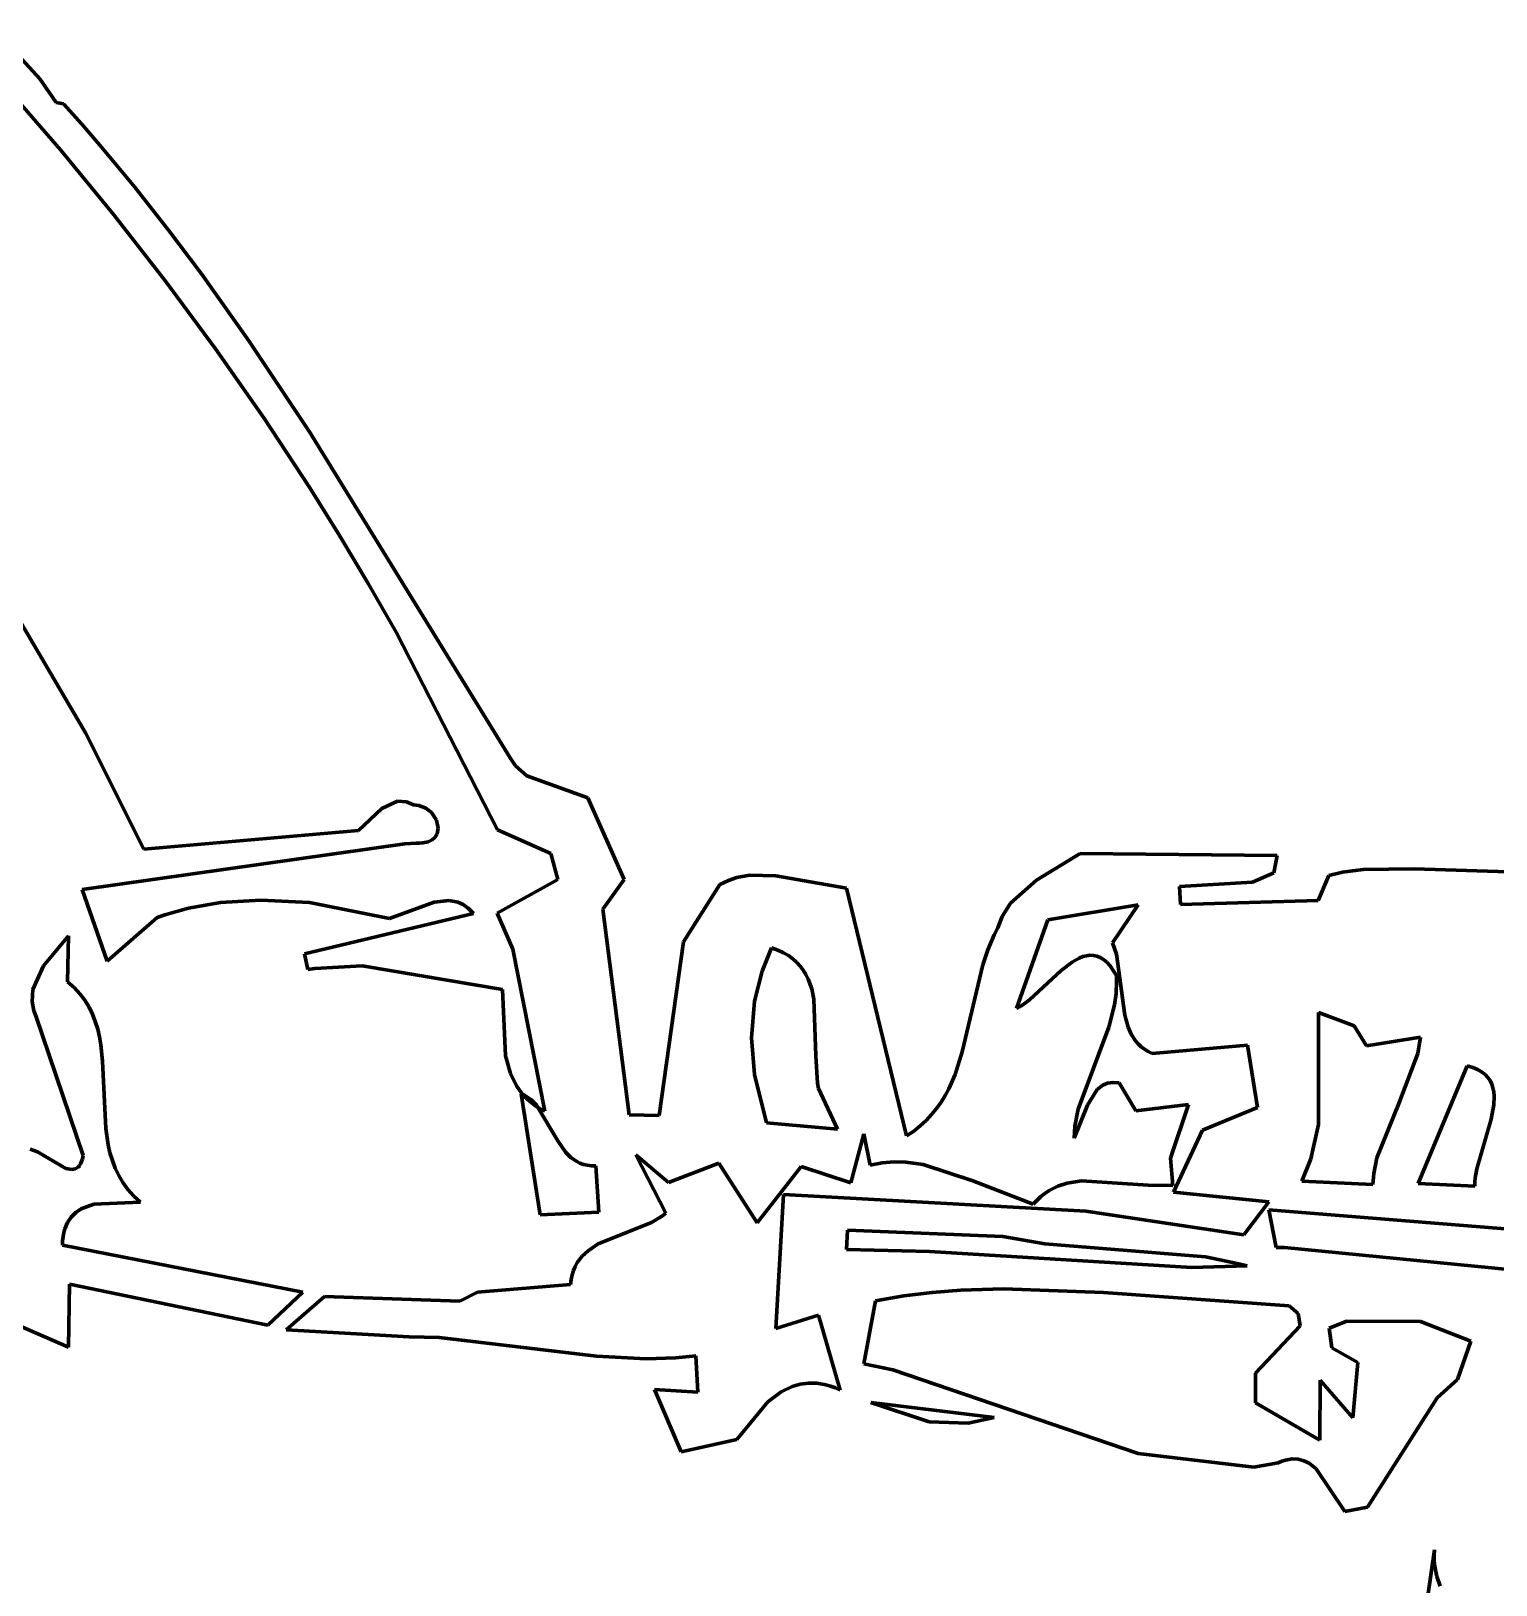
# Model space of a CAD drawing. Header units: millimetres. Extents: x 0 to 11.1, y 0 to 16.2.
# Drawn here: x 3.115 to 4.285, y 12.766 to 14.008 of the extents above; entities that cross this region are included whole.
import ezdxf

# ---------------------------------------------------------------- set-up
doc = ezdxf.new("R2010")
doc.units = ezdxf.units.MM
doc.layers.add('color#0b0b0bff', color=7, linetype='CONTINUOUS', lineweight=100)
doc.layers.add('color#ffffffff', color=7, linetype='CONTINUOUS', lineweight=100)

msp = doc.modelspace()

# ---------------------------------------------------------------- linework, layer by layer
at = {"layer": 'color#0b0b0bff'}
for p, q in [((3.087, 14.008), (3.1222, 13.9698)), ((3.1388, 13.913), (3.0801, 13.9806)), ((3.1222, 13.9698), (3.1353, 13.9509)), ((3.1353, 13.9509), (3.141, 13.9498)), ((3.141, 13.9498), (3.1557, 13.9335)), ((3.1557, 13.9335), (3.1701, 13.9169)), ((3.1814, 13.8611), (3.1388, 13.913)), ((3.1701, 13.9169), (3.1981, 13.8833)), ((3.1981, 13.8833), (3.2251, 13.849)), ((3.2227, 13.8081), (3.1814, 13.8611)), ((3.2251, 13.849), (3.2513, 13.814)), ((3.2626, 13.7541), (3.2227, 13.8081)), ((3.2513, 13.814), (3.2891, 13.7606)), ((3.2891, 13.7606), (3.3375, 13.6878)), ((3.3011, 13.6991), (3.2626, 13.7541)), ((2.993, 13.7292), (3.1587, 13.4474)), ((3.338, 13.643), (3.3011, 13.6991)), ((3.3375, 13.6878), (3.4979, 13.4272)), ((3.3617, 13.605), (3.338, 13.643)), ((3.3846, 13.5665), (3.3617, 13.605)), ((3.4068, 13.5276), (3.3846, 13.5665)), ((3.4878, 13.3697), (3.4068, 13.5276)), ((3.1587, 13.4474), (3.2053, 13.3544)), ((3.4979, 13.4272), (3.5021, 13.4208)), ((3.5021, 13.4208), (3.5111, 13.4129)), ((3.5111, 13.4129), (3.5599, 13.3954)), ((3.3768, 13.3692), (3.3955, 13.3869)), ((3.3955, 13.3869), (3.408, 13.3926)), ((3.408, 13.3926), (3.415, 13.3922)), ((3.415, 13.3922), (3.4207, 13.3898)), ((3.4207, 13.3898), (3.425, 13.3893)), ((3.425, 13.3893), (3.4306, 13.387)), ((3.4306, 13.387), (3.435, 13.3835)), ((3.5599, 13.3954), (3.589, 13.3302)), ((3.435, 13.3835), (3.439, 13.3776)), ((3.439, 13.3776), (3.4404, 13.3712)), ((3.4404, 13.3712), (3.4395, 13.3667)), ((3.2053, 13.3544), (3.3768, 13.3692)), ((3.4229, 13.3592), (3.4137, 13.3585)), ((3.4256, 13.3591), (3.4229, 13.3592)), ((3.4281, 13.3593), (3.4256, 13.3591)), ((3.4323, 13.3602), (3.4281, 13.3593)), ((3.4356, 13.3618), (3.4323, 13.3602)), ((3.438, 13.364), (3.4356, 13.3618)), ((3.4395, 13.3667), (3.438, 13.364)), ((3.5303, 13.3508), (3.4878, 13.3697)), ((3.4137, 13.3585), (3.156, 13.3222)), ((3.5359, 13.33), (3.5303, 13.3508)), ((3.9183, 13.3295), (3.9533, 13.3508)), ((3.9533, 13.3508), (4.1105, 13.3494)), ((4.1105, 13.3494), (4.1079, 13.3355)), ((4.1079, 13.3355), (4.0908, 13.328)), ((4.1519, 13.3332), (4.1627, 13.3359)), ((4.1627, 13.3359), (4.1793, 13.3382)), ((4.1793, 13.3382), (4.22, 13.3386)), ((4.22, 13.3386), (4.3038, 13.3359)), ((3.156, 13.3222), (3.1761, 13.2649)), ((3.4875, 13.3033), (3.5359, 13.33)), ((3.589, 13.3302), (3.572, 13.3065)), ((3.6365, 13.2804), (3.6655, 13.3261)), ((3.6655, 13.3261), (3.6722, 13.3293)), ((3.6722, 13.3293), (3.679, 13.3317)), ((3.679, 13.3317), (3.6892, 13.3336)), ((3.6892, 13.3336), (3.7101, 13.3331)), ((3.7101, 13.3331), (3.7666, 13.3232)), ((3.7666, 13.3232), (3.8146, 13.1252)), ((3.8975, 13.3111), (3.9183, 13.3295)), ((4.0908, 13.328), (4.0325, 13.3245)), ((4.0325, 13.3245), (4.0333, 13.3102)), ((4.1434, 13.3133), (4.1519, 13.3332)), ((3.2409, 13.3071), (3.2664, 13.3116)), ((3.2664, 13.3116), (3.2987, 13.3137)), ((3.2987, 13.3137), (3.3376, 13.3116)), ((3.3376, 13.3116), (3.4014, 13.299)), ((3.4014, 13.299), (3.4373, 13.3121)), ((3.4373, 13.3121), (3.4492, 13.3133)), ((3.4492, 13.3133), (3.456, 13.3119)), ((3.456, 13.3119), (3.4604, 13.31)), ((3.4604, 13.31), (3.4647, 13.307)), ((3.8909, 13.3006), (3.8975, 13.3111)), ((3.9997, 13.3099), (3.9275, 13.298)), ((3.9792, 13.2795), (3.9997, 13.3099)), ((4.0333, 13.3102), (4.1434, 13.3133)), ((3.1761, 13.2649), (3.2158, 13.2997)), ((3.2158, 13.2997), (3.222, 13.3018)), ((3.222, 13.3018), (3.2409, 13.3071)), ((3.4687, 13.3029), (3.3337, 13.2707)), ((3.4647, 13.307), (3.4687, 13.3029)), ((3.5001, 13.2744), (3.4875, 13.3033)), ((3.572, 13.3065), (3.5931, 13.142)), ((3.8874, 13.2914), (3.8909, 13.3006)), ((3.9275, 13.298), (3.9024, 13.227)), ((3.145, 13.2851), (3.1252, 13.2611)), ((3.1443, 13.2483), (3.145, 13.2851)), ((3.8795, 13.274), (3.8845, 13.2858)), ((3.8845, 13.2858), (3.8874, 13.2914)), ((3.5257, 13.1449), (3.5001, 13.2744)), ((3.6169, 13.1415), (3.6365, 13.2804)), ((3.7068, 13.2755), (3.6992, 13.2569)), ((3.7117, 13.2737), (3.7068, 13.2755)), ((3.7162, 13.2716), (3.7117, 13.2737)), ((3.8755, 13.2618), (3.8795, 13.274)), ((3.9823, 13.2704), (3.9792, 13.2795)), ((3.1252, 13.2611), (3.1166, 13.2421)), ((3.3337, 13.2707), (3.3364, 13.2582)), ((3.3419, 13.2589), (3.3798, 13.261)), ((3.3798, 13.261), (3.4919, 13.2423)), ((3.7202, 13.2693), (3.7162, 13.2716)), ((3.7238, 13.2667), (3.7202, 13.2693)), ((3.7269, 13.2639), (3.7238, 13.2667)), ((3.7297, 13.2608), (3.7269, 13.2639)), ((3.7321, 13.2576), (3.7297, 13.2608)), ((3.8591, 13.1923), (3.8755, 13.2618)), ((3.9382, 13.2575), (3.9468, 13.2641)), ((3.9468, 13.2641), (3.9525, 13.2673)), ((3.9525, 13.2673), (3.9554, 13.2685)), ((3.9554, 13.2685), (3.9582, 13.2692)), ((3.9582, 13.2692), (3.961, 13.2696)), ((3.961, 13.2696), (3.9638, 13.2695)), ((3.9638, 13.2695), (3.9665, 13.2689)), ((3.9665, 13.2689), (3.9693, 13.2678)), ((3.9693, 13.2678), (3.9719, 13.2662)), ((3.9719, 13.2662), (3.9746, 13.264)), ((3.9746, 13.264), (3.9772, 13.2611)), ((3.9772, 13.2611), (3.9797, 13.2575)), ((3.9888, 13.2218), (3.9823, 13.2704)), ((3.1496, 13.2437), (3.1443, 13.2483)), ((3.3364, 13.2582), (3.3419, 13.2589)), ((3.6992, 13.2569), (3.6932, 13.233)), ((3.7342, 13.2541), (3.7321, 13.2576)), ((3.736, 13.2505), (3.7342, 13.2541)), ((3.7388, 13.2428), (3.736, 13.2505)), ((3.9129, 13.234), (3.9382, 13.2575)), ((3.9797, 13.2575), (3.9823, 13.2533)), ((3.9824, 13.2485), (3.9821, 13.2391)), ((3.9823, 13.2533), (3.9824, 13.2485)), ((3.1166, 13.2421), (3.116, 13.2327)), ((3.1542, 13.2387), (3.1496, 13.2437)), ((3.1581, 13.2336), (3.1542, 13.2387)), ((3.4919, 13.2423), (3.4941, 13.1893)), ((3.7406, 13.2345), (3.7388, 13.2428)), ((3.9821, 13.2391), (3.9808, 13.2299)), ((3.116, 13.2327), (3.1174, 13.2252)), ((3.1174, 13.2252), (3.1189, 13.2213)), ((3.1615, 13.2281), (3.1581, 13.2336)), ((3.1643, 13.2225), (3.1615, 13.2281)), ((3.1665, 13.2166), (3.1643, 13.2225)), ((3.6932, 13.233), (3.6907, 13.2037)), ((3.7421, 13.1892), (3.7406, 13.2345)), ((3.9024, 13.227), (3.9049, 13.2283)), ((3.9049, 13.2283), (3.9075, 13.23)), ((3.9075, 13.23), (3.9129, 13.234)), ((3.9808, 13.2299), (3.9761, 13.2121)), ((4.1437, 13.2238), (4.1437, 13.1343)), ((4.172, 13.2131), (4.1437, 13.2238)), ((3.1189, 13.2213), (3.1567, 13.1096)), ((3.1684, 13.2106), (3.1665, 13.2166)), ((3.1698, 13.2044), (3.1684, 13.2106)), ((3.9761, 13.2121), (3.9517, 13.1466)), ((3.9915, 13.2122), (3.9888, 13.2218)), ((3.9941, 13.2064), (3.9915, 13.2122)), ((4.1821, 13.1973), (4.172, 13.2131)), ((3.1709, 13.198), (3.1698, 13.2044)), ((3.1723, 13.185), (3.1709, 13.198)), ((3.6907, 13.2037), (3.693, 13.1743)), ((3.9975, 13.2011), (3.9941, 13.2064)), ((3.9996, 13.1987), (3.9975, 13.2011)), ((4.0019, 13.1965), (3.9996, 13.1987)), ((4.087, 13.1977), (4.0107, 13.191)), ((4.095, 13.1479), (4.087, 13.1977)), ((4.2252, 13.204), (4.1821, 13.1973)), ((4.2231, 13.1911), (4.2252, 13.204)), ((3.1748, 13.1312), (3.1723, 13.185)), ((3.4941, 13.1893), (3.4982, 13.175)), ((3.7435, 13.1673), (3.7421, 13.1892)), ((3.8533, 13.1743), (3.8591, 13.1923)), ((4.0046, 13.1945), (4.0019, 13.1965)), ((4.0075, 13.1927), (4.0046, 13.1945)), ((4.0107, 13.191), (4.0075, 13.1927)), ((4.2079, 13.1511), (4.2231, 13.1911)), ((3.4982, 13.175), (3.503, 13.1652)), ((3.693, 13.1743), (3.7027, 13.1358)), ((3.8483, 13.1629), (3.8533, 13.1743)), ((4.2625, 13.1811), (4.2232, 13.0871)), ((4.2669, 13.1798), (4.2625, 13.1811)), ((4.2707, 13.1783), (4.2669, 13.1798)), ((4.2739, 13.1764), (4.2707, 13.1783)), ((4.2767, 13.1743), (4.2739, 13.1764)), ((4.2789, 13.172), (4.2767, 13.1743)), ((3.503, 13.1652), (3.5072, 13.1592)), ((3.7442, 13.1632), (3.7435, 13.1673)), ((3.7595, 13.1305), (3.7442, 13.1632)), ((3.8453, 13.1575), (3.8483, 13.1629)), ((3.9591, 13.1499), (3.9667, 13.1624)), ((3.9667, 13.1624), (3.9713, 13.1659)), ((3.9713, 13.1659), (3.9751, 13.1673)), ((3.9751, 13.1673), (3.9795, 13.168)), ((3.9795, 13.168), (3.9845, 13.1677)), ((3.9845, 13.1677), (3.9977, 13.1453)), ((4.2807, 13.1694), (4.2789, 13.172)), ((4.282, 13.1666), (4.2807, 13.1694)), ((4.283, 13.1636), (4.282, 13.1666)), ((4.2836, 13.1605), (4.283, 13.1636)), ((4.2839, 13.1571), (4.2836, 13.1605)), ((3.5067, 13.1588), (3.5218, 13.0623)), ((3.5095, 13.1574), (3.5067, 13.1588)), ((3.5072, 13.1592), (3.5124, 13.1538)), ((3.5146, 13.154), (3.5095, 13.1574)), ((3.5124, 13.1538), (3.5185, 13.149)), ((3.519, 13.1499), (3.5146, 13.154)), ((3.5185, 13.149), (3.522, 13.1469)), ((3.536, 13.1214), (3.519, 13.1499)), ((3.8386, 13.1471), (3.8421, 13.1522)), ((3.8421, 13.1522), (3.8453, 13.1575)), ((3.9485, 13.1235), (3.9591, 13.1499)), ((3.9977, 13.1453), (4.0397, 13.1502)), ((4.0397, 13.1502), (4.0255, 13.1075)), ((4.051, 13.1298), (4.095, 13.1479)), ((4.1902, 13.1077), (4.2079, 13.1511)), ((4.2815, 13.1386), (4.2836, 13.15)), ((4.2836, 13.15), (4.2839, 13.1571)), ((3.522, 13.1469), (3.5257, 13.1449)), ((3.5931, 13.142), (3.6169, 13.1415)), ((3.7027, 13.1358), (3.7595, 13.1305)), ((3.8255, 13.1332), (3.8303, 13.1376)), ((3.8303, 13.1376), (3.8346, 13.1423)), ((3.8346, 13.1423), (3.8386, 13.1471)), ((3.9517, 13.1466), (3.9491, 13.1329)), ((4.27, 13.0989), (4.2815, 13.1386)), ((3.1767, 13.1182), (3.1748, 13.1312)), ((3.7805, 13.1269), (3.7701, 13.0877)), ((3.7854, 13.1018), (3.7805, 13.1269)), ((3.8146, 13.1252), (3.8203, 13.129)), ((3.8203, 13.129), (3.8255, 13.1332)), ((3.9491, 13.1329), (3.9485, 13.1235)), ((4.0278, 13.0804), (4.051, 13.1298)), ((4.1437, 13.1343), (4.1374, 13.1069)), ((3.1203, 13.1124), (3.1144, 13.1147)), ((3.143, 13.0992), (3.1203, 13.1124)), ((3.1782, 13.1118), (3.1767, 13.1182)), ((3.1801, 13.1056), (3.1782, 13.1118)), ((3.5425, 13.1119), (3.536, 13.1214)), ((3.5465, 13.108), (3.5425, 13.1119)), ((3.1477, 13.0983), (3.143, 13.0992)), ((3.1504, 13.0988), (3.1477, 13.0983)), ((3.1528, 13.1003), (3.1504, 13.0988)), ((3.1538, 13.1014), (3.1528, 13.1003)), ((3.1547, 13.103), (3.1538, 13.1014)), ((3.1555, 13.1048), (3.1547, 13.103)), ((3.1562, 13.107), (3.1555, 13.1048)), ((3.1567, 13.1096), (3.1562, 13.107)), ((3.1824, 13.0995), (3.1801, 13.1056)), ((3.1852, 13.0936), (3.1824, 13.0995)), ((3.5511, 13.1048), (3.5465, 13.108)), ((3.5536, 13.1035), (3.5511, 13.1048)), ((3.5564, 13.1025), (3.5536, 13.1035)), ((3.5595, 13.1018), (3.5564, 13.1025)), ((3.5628, 13.1013), (3.5595, 13.1018)), ((3.5663, 13.1012), (3.5628, 13.1013)), ((3.5688, 13.0642), (3.5663, 13.1012)), ((3.6243, 13.0879), (3.5983, 13.1102)), ((3.5983, 13.1102), (3.6222, 13.0636)), ((3.6646, 13.1034), (3.6243, 13.0879)), ((3.6952, 13.0559), (3.6646, 13.1034)), ((3.7305, 13.1008), (3.6952, 13.0559)), ((3.7701, 13.0877), (3.7305, 13.1008)), ((3.7952, 13.1036), (3.7854, 13.1018)), ((3.8047, 13.1044), (3.7952, 13.1036)), ((3.814, 13.1043), (3.8047, 13.1044)), ((3.8277, 13.1024), (3.814, 13.1043)), ((3.8674, 13.0893), (3.8277, 13.1024)), ((4.0255, 13.1075), (4.0274, 13.0856)), ((4.1374, 13.1069), (4.1303, 13.0892)), ((4.1878, 13.0951), (4.1902, 13.1077)), ((4.2688, 13.0917), (4.27, 13.0989)), ((3.1886, 13.0879), (3.1852, 13.0936)), ((3.1925, 13.0825), (3.1886, 13.0879)), ((3.9157, 13.0706), (3.8674, 13.0893)), ((3.9428, 13.0874), (3.9355, 13.085)), ((3.9543, 13.0893), (3.9428, 13.0874)), ((4.0076, 13.0859), (3.9543, 13.0893)), ((4.0274, 13.0856), (4.0076, 13.0859)), ((4.1303, 13.0892), (4.1871, 13.0865)), ((4.1871, 13.0865), (4.1878, 13.0951)), ((4.2232, 13.0871), (4.2686, 13.0851)), ((4.2686, 13.0883), (4.2688, 13.0917)), ((4.2686, 13.0851), (4.2686, 13.0883)), ((3.1972, 13.0772), (3.1925, 13.0825)), ((3.2025, 13.0723), (3.1972, 13.0772)), ((3.7101, 12.9713), (3.7163, 13.0783)), ((3.7163, 13.0783), (3.9579, 13.065)), ((3.9188, 13.0739), (3.9157, 13.0706)), ((3.9219, 13.0768), (3.9188, 13.0739)), ((3.9251, 13.0793), (3.9219, 13.0768)), ((3.9285, 13.0815), (3.9251, 13.0793)), ((3.9355, 13.085), (3.9285, 13.0815)), ((4.104, 13.0725), (4.0278, 13.0804)), ((3.1473, 13.0604), (3.151, 13.064)), ((3.151, 13.064), (3.1553, 13.0669)), ((3.1553, 13.0669), (3.1652, 13.0708)), ((3.1652, 13.0708), (3.2025, 13.0723)), ((3.5218, 13.0623), (3.5688, 13.0642)), ((3.6195, 13.0615), (3.6107, 13.0561)), ((3.6222, 13.0636), (3.6195, 13.0615)), ((3.9579, 13.065), (4.0839, 13.0461)), ((4.0839, 13.0461), (4.104, 13.0725)), ((4.1039, 13.0662), (4.1099, 13.036)), ((4.3027, 13.0502), (4.1039, 13.0662)), ((3.1413, 13.048), (3.1421, 13.0509)), ((3.1421, 13.0509), (3.1443, 13.0561)), ((3.1443, 13.0561), (3.1473, 13.0604)), ((3.6107, 13.0561), (3.5683, 13.0389)), ((3.7674, 13.0498), (3.7667, 13.0344)), ((3.8916, 13.0449), (3.7674, 13.0498)), ((3.1403, 13.0379), (3.1404, 13.0415)), ((3.3322, 13.0004), (3.1403, 13.0379)), ((3.1404, 13.0415), (3.1407, 13.0449)), ((3.1407, 13.0449), (3.1413, 13.048)), ((3.5683, 13.0389), (3.5601, 13.0335)), ((3.925, 13.0391), (3.8916, 13.0449)), ((4.0534, 13.0286), (3.925, 13.0391)), ((4.1099, 13.036), (4.1164, 13.0361)), ((4.1164, 13.0361), (4.2982, 13.0183)), ((3.5515, 13.024), (3.5499, 13.021)), ((3.5554, 13.0292), (3.5515, 13.024)), ((3.5601, 13.0335), (3.5554, 13.0292)), ((3.7667, 13.0344), (3.833, 13.0328)), ((3.833, 13.0328), (4.0424, 13.02)), ((4.08, 13.0231), (4.0534, 13.0286)), ((3.5474, 13.0143), (3.5466, 13.0105)), ((3.5485, 13.0178), (3.5474, 13.0143)), ((3.5499, 13.021), (3.5485, 13.0178)), ((4.0424, 13.02), (4.0866, 13.0213)), ((4.0866, 13.0213), (4.08, 13.0231)), ((3.1452, 12.9563), (3.146, 13.0067)), ((3.146, 13.0067), (3.3043, 12.9739)), ((3.3043, 12.9739), (3.3322, 13.0004)), ((3.4719, 13.0004), (3.4578, 12.9933)), ((3.5461, 13.0065), (3.4719, 13.0004)), ((3.5466, 13.0105), (3.5461, 13.0065)), ((3.8351, 13.0002), (3.8124, 12.9975)), ((3.8578, 13.002), (3.8351, 13.0002)), ((3.892, 13.0031), (3.8578, 13.002)), ((3.972, 13.0002), (3.892, 13.0031)), ((4.1203, 12.9894), (3.972, 13.0002)), ((3.3496, 12.9969), (3.319, 12.9704)), ((3.4578, 12.9933), (3.3496, 12.9969)), ((3.7898, 12.9935), (3.7803, 12.943)), ((3.8124, 12.9975), (3.7898, 12.9935)), ((4.1273, 12.9834), (4.1203, 12.9894)), ((3.7442, 12.9819), (3.7101, 12.9713)), ((3.7616, 12.9221), (3.7442, 12.9819)), ((4.1289, 12.9735), (4.1273, 12.9834)), ((4.1664, 12.9772), (4.1521, 12.9715)), ((4.2251, 12.977), (4.1664, 12.9772)), ((4.2654, 12.9613), (4.2251, 12.977)), ((3.1083, 12.9723), (3.1452, 12.9563)), ((3.319, 12.9704), (3.4173, 12.9646)), ((3.4173, 12.9646), (3.4412, 12.9642)), ((3.4412, 12.9642), (3.567, 12.9492)), ((4.0933, 12.9356), (4.1289, 12.9735)), ((4.1521, 12.9715), (4.1544, 12.9558)), ((3.567, 12.9492), (3.6065, 12.947)), ((3.6303, 12.9478), (3.6463, 12.9494)), ((3.6463, 12.9494), (3.6479, 12.9205)), ((4.1544, 12.9558), (4.175, 12.9441)), ((4.2546, 12.9306), (4.2654, 12.9613)), ((3.6065, 12.947), (3.6303, 12.9478)), ((3.7803, 12.943), (3.8037, 12.9382)), ((3.8037, 12.9382), (3.9995, 12.8714)), ((4.175, 12.9441), (4.171, 12.9)), ((3.7145, 12.9208), (3.7233, 12.9251)), ((3.7233, 12.9251), (3.7296, 12.9269)), ((3.7296, 12.9269), (3.7361, 12.9278)), ((3.7361, 12.9278), (3.743, 12.9277)), ((3.743, 12.9277), (3.7502, 12.9264)), ((3.7502, 12.9264), (3.7539, 12.9253)), ((3.7539, 12.9253), (3.7577, 12.9239)), ((4.0934, 12.912), (4.0933, 12.9356)), ((4.1451, 12.9301), (4.1446, 12.8822)), ((4.171, 12.9), (4.1451, 12.9301)), ((4.2385, 12.9159), (4.2546, 12.9306)), ((3.6479, 12.9205), (3.6132, 12.9226)), ((3.6132, 12.9226), (3.6345, 12.8729)), ((3.679, 12.8827), (3.7038, 12.9127)), ((3.7038, 12.9127), (3.7145, 12.9208)), ((3.7577, 12.9239), (3.7616, 12.9221)), ((3.7859, 12.9123), (3.8325, 12.8968)), ((3.8846, 12.9003), (3.7859, 12.9123)), ((4.1446, 12.8822), (4.0934, 12.912)), ((4.1827, 12.8287), (4.2385, 12.9159)), ((3.8638, 12.8956), (3.8846, 12.9003)), ((3.8325, 12.8968), (3.8638, 12.8956)), ((3.6345, 12.8729), (3.679, 12.8827)), ((3.9995, 12.8714), (4.092, 12.8606)), ((4.092, 12.8606), (4.1113, 12.8641)), ((4.1113, 12.8641), (4.1143, 12.8653)), ((4.1143, 12.8653), (4.1172, 12.8662)), ((4.1172, 12.8662), (4.12, 12.8668)), ((4.12, 12.8668), (4.1226, 12.8671)), ((4.1226, 12.8671), (4.1275, 12.8669)), ((4.1275, 12.8669), (4.132, 12.8657)), ((4.132, 12.8657), (4.1362, 12.8637)), ((4.1362, 12.8637), (4.1418, 12.8593)), ((4.1418, 12.8593), (4.1646, 12.825)), ((4.1646, 12.825), (4.1827, 12.8287)), ((4.2362, 12.7944), (4.2257, 12.722)), ((4.236, 12.7899), (4.2362, 12.7944)), ((4.2361, 12.7855), (4.236, 12.7899)), ((4.2366, 12.7813), (4.2361, 12.7855)), ((4.2382, 12.7732), (4.2366, 12.7813)), ((4.2409, 12.7656), (4.2382, 12.7732))]:
    msp.add_line(p, q, dxfattribs=at)
at = {"layer": 'color#ffffffff'}
for p, q in [((3.1222, 13.9698), (3.087, 14.008)), ((3.0801, 13.9806), (3.1388, 13.913)), ((3.1353, 13.9509), (3.1222, 13.9698)), ((3.141, 13.9498), (3.1353, 13.9509)), ((3.1557, 13.9335), (3.141, 13.9498)), ((3.1701, 13.9169), (3.1557, 13.9335)), ((3.1388, 13.913), (3.1814, 13.8611)), ((3.1981, 13.8833), (3.1701, 13.9169)), ((3.2251, 13.849), (3.1981, 13.8833)), ((3.1814, 13.8611), (3.2227, 13.8081)), ((3.2513, 13.814), (3.2251, 13.849)), ((3.2227, 13.8081), (3.2626, 13.7541)), ((3.2891, 13.7606), (3.2513, 13.814)), ((3.3375, 13.6878), (3.2891, 13.7606)), ((3.2626, 13.7541), (3.3011, 13.6991)), ((3.1587, 13.4474), (2.993, 13.7292)), ((3.3011, 13.6991), (3.338, 13.643)), ((3.4979, 13.4272), (3.3375, 13.6878)), ((3.338, 13.643), (3.3617, 13.605)), ((3.3617, 13.605), (3.3846, 13.5665)), ((3.3846, 13.5665), (3.4068, 13.5276)), ((3.4068, 13.5276), (3.4878, 13.3697)), ((3.2053, 13.3544), (3.1587, 13.4474)), ((3.5021, 13.4208), (3.4979, 13.4272)), ((3.5111, 13.4129), (3.5021, 13.4208)), ((3.5599, 13.3954), (3.5111, 13.4129)), ((3.3955, 13.3869), (3.3768, 13.3692)), ((3.408, 13.3926), (3.3955, 13.3869)), ((3.415, 13.3922), (3.408, 13.3926)), ((3.4207, 13.3898), (3.415, 13.3922)), ((3.425, 13.3893), (3.4207, 13.3898)), ((3.4306, 13.387), (3.425, 13.3893)), ((3.435, 13.3835), (3.4306, 13.387)), ((3.589, 13.3302), (3.5599, 13.3954)), ((3.439, 13.3776), (3.435, 13.3835)), ((3.4404, 13.3712), (3.439, 13.3776)), ((3.4395, 13.3667), (3.4404, 13.3712)), ((3.3768, 13.3692), (3.2053, 13.3544)), ((3.4137, 13.3585), (3.4229, 13.3592)), ((3.4229, 13.3592), (3.4256, 13.3591)), ((3.4256, 13.3591), (3.4281, 13.3593)), ((3.4281, 13.3593), (3.4323, 13.3602)), ((3.4323, 13.3602), (3.4356, 13.3618)), ((3.4356, 13.3618), (3.438, 13.364)), ((3.438, 13.364), (3.4395, 13.3667)), ((3.4878, 13.3697), (3.5303, 13.3508)), ((3.156, 13.3222), (3.4137, 13.3585)), ((3.5303, 13.3508), (3.5359, 13.33)), ((3.9533, 13.3508), (3.9183, 13.3295)), ((4.1105, 13.3494), (3.9533, 13.3508)), ((4.1079, 13.3355), (4.1105, 13.3494)), ((4.0908, 13.328), (4.1079, 13.3355)), ((4.1627, 13.3359), (4.1519, 13.3332)), ((4.1793, 13.3382), (4.1627, 13.3359)), ((4.22, 13.3386), (4.1793, 13.3382)), ((4.3038, 13.3359), (4.22, 13.3386)), ((3.1761, 13.2649), (3.156, 13.3222)), ((3.5359, 13.33), (3.4875, 13.3033)), ((3.572, 13.3065), (3.589, 13.3302)), ((3.6655, 13.3261), (3.6365, 13.2804)), ((3.6722, 13.3293), (3.6655, 13.3261)), ((3.679, 13.3317), (3.6722, 13.3293)), ((3.6892, 13.3336), (3.679, 13.3317)), ((3.7101, 13.3331), (3.6892, 13.3336)), ((3.7666, 13.3232), (3.7101, 13.3331)), ((3.8146, 13.1252), (3.7666, 13.3232)), ((3.9183, 13.3295), (3.8975, 13.3111)), ((4.0325, 13.3245), (4.0908, 13.328)), ((4.0333, 13.3102), (4.0325, 13.3245)), ((4.1519, 13.3332), (4.1434, 13.3133)), ((3.2664, 13.3116), (3.2409, 13.3071)), ((3.2987, 13.3137), (3.2664, 13.3116)), ((3.3376, 13.3116), (3.2987, 13.3137)), ((3.4014, 13.299), (3.3376, 13.3116)), ((3.4373, 13.3121), (3.4014, 13.299)), ((3.4492, 13.3133), (3.4373, 13.3121)), ((3.456, 13.3119), (3.4492, 13.3133)), ((3.4604, 13.31), (3.456, 13.3119)), ((3.4647, 13.307), (3.4604, 13.31)), ((3.8975, 13.3111), (3.8909, 13.3006)), ((3.9275, 13.298), (3.9997, 13.3099)), ((3.9997, 13.3099), (3.9792, 13.2795)), ((4.1434, 13.3133), (4.0333, 13.3102)), ((3.2158, 13.2997), (3.1761, 13.2649)), ((3.222, 13.3018), (3.2158, 13.2997)), ((3.2409, 13.3071), (3.222, 13.3018)), ((3.3337, 13.2707), (3.4687, 13.3029)), ((3.4687, 13.3029), (3.4647, 13.307)), ((3.4875, 13.3033), (3.5001, 13.2744)), ((3.5931, 13.142), (3.572, 13.3065)), ((3.8909, 13.3006), (3.8874, 13.2914)), ((3.9024, 13.227), (3.9275, 13.298)), ((3.1252, 13.2611), (3.145, 13.2851)), ((3.145, 13.2851), (3.1443, 13.2483)), ((3.8845, 13.2858), (3.8795, 13.274)), ((3.8874, 13.2914), (3.8845, 13.2858)), ((3.5001, 13.2744), (3.5257, 13.1449)), ((3.6365, 13.2804), (3.6169, 13.1415)), ((3.6992, 13.2569), (3.7068, 13.2755)), ((3.7068, 13.2755), (3.7117, 13.2737)), ((3.7117, 13.2737), (3.7162, 13.2716)), ((3.8795, 13.274), (3.8755, 13.2618)), ((3.9792, 13.2795), (3.9823, 13.2704)), ((3.1166, 13.2421), (3.1252, 13.2611)), ((3.3364, 13.2582), (3.3337, 13.2707)), ((3.3798, 13.261), (3.3419, 13.2589)), ((3.4919, 13.2423), (3.3798, 13.261)), ((3.7162, 13.2716), (3.7202, 13.2693)), ((3.7202, 13.2693), (3.7238, 13.2667)), ((3.7238, 13.2667), (3.7269, 13.2639)), ((3.7269, 13.2639), (3.7297, 13.2608)), ((3.7297, 13.2608), (3.7321, 13.2576)), ((3.8755, 13.2618), (3.8591, 13.1923)), ((3.9468, 13.2641), (3.9382, 13.2575)), ((3.9525, 13.2673), (3.9468, 13.2641)), ((3.9554, 13.2685), (3.9525, 13.2673)), ((3.9582, 13.2692), (3.9554, 13.2685)), ((3.961, 13.2696), (3.9582, 13.2692)), ((3.9638, 13.2695), (3.961, 13.2696)), ((3.9665, 13.2689), (3.9638, 13.2695)), ((3.9693, 13.2678), (3.9665, 13.2689)), ((3.9719, 13.2662), (3.9693, 13.2678)), ((3.9746, 13.264), (3.9719, 13.2662)), ((3.9772, 13.2611), (3.9746, 13.264)), ((3.9797, 13.2575), (3.9772, 13.2611)), ((3.9823, 13.2704), (3.9888, 13.2218)), ((3.1443, 13.2483), (3.1496, 13.2437)), ((3.3419, 13.2589), (3.3364, 13.2582)), ((3.6932, 13.233), (3.6992, 13.2569)), ((3.7321, 13.2576), (3.7342, 13.2541)), ((3.7342, 13.2541), (3.736, 13.2505)), ((3.736, 13.2505), (3.7388, 13.2428)), ((3.9382, 13.2575), (3.9129, 13.234)), ((3.9823, 13.2533), (3.9797, 13.2575)), ((3.9821, 13.2391), (3.9824, 13.2485)), ((3.9824, 13.2485), (3.9823, 13.2533)), ((3.116, 13.2327), (3.1166, 13.2421)), ((3.1496, 13.2437), (3.1542, 13.2387)), ((3.1542, 13.2387), (3.1581, 13.2336)), ((3.4941, 13.1893), (3.4919, 13.2423)), ((3.7388, 13.2428), (3.7406, 13.2345)), ((3.9808, 13.2299), (3.9821, 13.2391)), ((3.1174, 13.2252), (3.116, 13.2327)), ((3.1189, 13.2213), (3.1174, 13.2252)), ((3.1581, 13.2336), (3.1615, 13.2281)), ((3.1615, 13.2281), (3.1643, 13.2225)), ((3.1643, 13.2225), (3.1665, 13.2166)), ((3.6907, 13.2037), (3.6932, 13.233)), ((3.7406, 13.2345), (3.7421, 13.1892)), ((3.9049, 13.2283), (3.9024, 13.227)), ((3.9075, 13.23), (3.9049, 13.2283)), ((3.9129, 13.234), (3.9075, 13.23)), ((3.9761, 13.2121), (3.9808, 13.2299)), ((4.1437, 13.2238), (4.172, 13.2131)), ((4.1437, 13.1343), (4.1437, 13.2238)), ((3.1567, 13.1096), (3.1189, 13.2213)), ((3.1665, 13.2166), (3.1684, 13.2106)), ((3.1684, 13.2106), (3.1698, 13.2044)), ((3.9517, 13.1466), (3.9761, 13.2121)), ((3.9888, 13.2218), (3.9915, 13.2122)), ((3.9915, 13.2122), (3.9941, 13.2064)), ((4.172, 13.2131), (4.1821, 13.1973)), ((3.1698, 13.2044), (3.1709, 13.198)), ((3.1709, 13.198), (3.1723, 13.185)), ((3.693, 13.1743), (3.6907, 13.2037)), ((3.9941, 13.2064), (3.9975, 13.2011)), ((3.9975, 13.2011), (3.9996, 13.1987)), ((3.9996, 13.1987), (4.0019, 13.1965)), ((4.0107, 13.191), (4.087, 13.1977)), ((4.087, 13.1977), (4.095, 13.1479)), ((4.1821, 13.1973), (4.2252, 13.204)), ((4.2252, 13.204), (4.2231, 13.1911)), ((3.1723, 13.185), (3.1748, 13.1312)), ((3.4982, 13.175), (3.4941, 13.1893)), ((3.7421, 13.1892), (3.7435, 13.1673)), ((3.8591, 13.1923), (3.8533, 13.1743)), ((4.0019, 13.1965), (4.0046, 13.1945)), ((4.0046, 13.1945), (4.0075, 13.1927)), ((4.0075, 13.1927), (4.0107, 13.191)), ((4.2231, 13.1911), (4.2079, 13.1511)), ((3.503, 13.1652), (3.4982, 13.175)), ((3.7027, 13.1358), (3.693, 13.1743)), ((3.8533, 13.1743), (3.8483, 13.1629)), ((4.2232, 13.0871), (4.2625, 13.1811)), ((4.2625, 13.1811), (4.2669, 13.1798)), ((4.2669, 13.1798), (4.2707, 13.1783)), ((4.2707, 13.1783), (4.2739, 13.1764)), ((4.2739, 13.1764), (4.2767, 13.1743)), ((4.2767, 13.1743), (4.2789, 13.172)), ((3.5072, 13.1592), (3.503, 13.1652)), ((3.7435, 13.1673), (3.7442, 13.1632)), ((3.7442, 13.1632), (3.7595, 13.1305)), ((3.8483, 13.1629), (3.8453, 13.1575)), ((3.9667, 13.1624), (3.9591, 13.1499)), ((3.9713, 13.1659), (3.9667, 13.1624)), ((3.9751, 13.1673), (3.9713, 13.1659)), ((3.9795, 13.168), (3.9751, 13.1673)), ((3.9845, 13.1677), (3.9795, 13.168)), ((3.9977, 13.1453), (3.9845, 13.1677)), ((4.2789, 13.172), (4.2807, 13.1694)), ((4.2807, 13.1694), (4.282, 13.1666)), ((4.282, 13.1666), (4.283, 13.1636)), ((4.283, 13.1636), (4.2836, 13.1605)), ((4.2836, 13.1605), (4.2839, 13.1571)), ((3.5067, 13.1588), (3.5095, 13.1574)), ((3.5218, 13.0623), (3.5067, 13.1588)), ((3.5124, 13.1538), (3.5072, 13.1592)), ((3.5095, 13.1574), (3.5146, 13.154)), ((3.5185, 13.149), (3.5124, 13.1538)), ((3.5146, 13.154), (3.519, 13.1499)), ((3.522, 13.1469), (3.5185, 13.149)), ((3.519, 13.1499), (3.536, 13.1214)), ((3.8421, 13.1522), (3.8386, 13.1471)), ((3.8453, 13.1575), (3.8421, 13.1522)), ((3.9591, 13.1499), (3.9485, 13.1235)), ((4.0397, 13.1502), (3.9977, 13.1453)), ((4.0255, 13.1075), (4.0397, 13.1502)), ((4.095, 13.1479), (4.051, 13.1298)), ((4.2079, 13.1511), (4.1902, 13.1077)), ((4.2836, 13.15), (4.2815, 13.1386)), ((4.2839, 13.1571), (4.2836, 13.15)), ((3.5257, 13.1449), (3.522, 13.1469)), ((3.6169, 13.1415), (3.5931, 13.142)), ((3.7595, 13.1305), (3.7027, 13.1358)), ((3.8303, 13.1376), (3.8255, 13.1332)), ((3.8346, 13.1423), (3.8303, 13.1376)), ((3.8386, 13.1471), (3.8346, 13.1423)), ((3.9491, 13.1329), (3.9517, 13.1466)), ((4.2815, 13.1386), (4.27, 13.0989)), ((3.1748, 13.1312), (3.1767, 13.1182)), ((3.7701, 13.0877), (3.7805, 13.1269)), ((3.7805, 13.1269), (3.7854, 13.1018)), ((3.8203, 13.129), (3.8146, 13.1252)), ((3.8255, 13.1332), (3.8203, 13.129)), ((3.9485, 13.1235), (3.9491, 13.1329)), ((4.051, 13.1298), (4.0278, 13.0804)), ((4.1374, 13.1069), (4.1437, 13.1343)), ((3.1144, 13.1147), (3.1203, 13.1124)), ((3.1203, 13.1124), (3.143, 13.0992)), ((3.1767, 13.1182), (3.1782, 13.1118)), ((3.1782, 13.1118), (3.1801, 13.1056)), ((3.536, 13.1214), (3.5425, 13.1119)), ((3.5425, 13.1119), (3.5465, 13.108)), ((3.143, 13.0992), (3.1477, 13.0983)), ((3.1477, 13.0983), (3.1504, 13.0988)), ((3.1504, 13.0988), (3.1528, 13.1003)), ((3.1528, 13.1003), (3.1538, 13.1014)), ((3.1538, 13.1014), (3.1547, 13.103)), ((3.1547, 13.103), (3.1555, 13.1048)), ((3.1555, 13.1048), (3.1562, 13.107)), ((3.1562, 13.107), (3.1567, 13.1096)), ((3.1801, 13.1056), (3.1824, 13.0995)), ((3.1824, 13.0995), (3.1852, 13.0936)), ((3.5465, 13.108), (3.5511, 13.1048)), ((3.5511, 13.1048), (3.5536, 13.1035)), ((3.5536, 13.1035), (3.5564, 13.1025)), ((3.5564, 13.1025), (3.5595, 13.1018)), ((3.5595, 13.1018), (3.5628, 13.1013)), ((3.5628, 13.1013), (3.5663, 13.1012)), ((3.5663, 13.1012), (3.5688, 13.0642)), ((3.6222, 13.0636), (3.5983, 13.1102)), ((3.5983, 13.1102), (3.6243, 13.0879)), ((3.6243, 13.0879), (3.6646, 13.1034)), ((3.6646, 13.1034), (3.6952, 13.0559)), ((3.6952, 13.0559), (3.7305, 13.1008)), ((3.7305, 13.1008), (3.7701, 13.0877)), ((3.7854, 13.1018), (3.7952, 13.1036)), ((3.7952, 13.1036), (3.8047, 13.1044)), ((3.8047, 13.1044), (3.814, 13.1043)), ((3.814, 13.1043), (3.8277, 13.1024)), ((3.8277, 13.1024), (3.8674, 13.0893)), ((4.0274, 13.0856), (4.0255, 13.1075)), ((4.1303, 13.0892), (4.1374, 13.1069)), ((4.1902, 13.1077), (4.1878, 13.0951)), ((4.27, 13.0989), (4.2688, 13.0917)), ((3.1852, 13.0936), (3.1886, 13.0879)), ((3.1886, 13.0879), (3.1925, 13.0825)), ((3.8674, 13.0893), (3.9157, 13.0706)), ((3.9355, 13.085), (3.9428, 13.0874)), ((3.9428, 13.0874), (3.9543, 13.0893)), ((3.9543, 13.0893), (4.0076, 13.0859)), ((4.0076, 13.0859), (4.0274, 13.0856)), ((4.1871, 13.0865), (4.1303, 13.0892)), ((4.1878, 13.0951), (4.1871, 13.0865)), ((4.2686, 13.0851), (4.2232, 13.0871)), ((4.2688, 13.0917), (4.2686, 13.0883)), ((4.2686, 13.0883), (4.2686, 13.0851)), ((3.1925, 13.0825), (3.1972, 13.0772)), ((3.1972, 13.0772), (3.2025, 13.0723)), ((3.7163, 13.0783), (3.7101, 12.9713)), ((3.9579, 13.065), (3.7163, 13.0783)), ((3.9157, 13.0706), (3.9188, 13.0739)), ((3.9188, 13.0739), (3.9219, 13.0768)), ((3.9219, 13.0768), (3.9251, 13.0793)), ((3.9251, 13.0793), (3.9285, 13.0815)), ((3.9285, 13.0815), (3.9355, 13.085)), ((4.0278, 13.0804), (4.104, 13.0725)), ((3.151, 13.064), (3.1473, 13.0604)), ((3.1553, 13.0669), (3.151, 13.064)), ((3.1652, 13.0708), (3.1553, 13.0669)), ((3.2025, 13.0723), (3.1652, 13.0708)), ((3.5688, 13.0642), (3.5218, 13.0623)), ((3.6107, 13.0561), (3.6195, 13.0615)), ((3.6195, 13.0615), (3.6222, 13.0636)), ((4.0839, 13.0461), (3.9579, 13.065)), ((4.104, 13.0725), (4.0839, 13.0461)), ((4.1039, 13.0662), (4.3027, 13.0502)), ((4.1099, 13.036), (4.1039, 13.0662)), ((3.1421, 13.0509), (3.1413, 13.048)), ((3.1443, 13.0561), (3.1421, 13.0509)), ((3.1473, 13.0604), (3.1443, 13.0561)), ((3.5683, 13.0389), (3.6107, 13.0561)), ((3.7667, 13.0344), (3.7674, 13.0498)), ((3.7674, 13.0498), (3.8916, 13.0449)), ((3.1404, 13.0415), (3.1403, 13.0379)), ((3.1403, 13.0379), (3.3322, 13.0004)), ((3.1407, 13.0449), (3.1404, 13.0415)), ((3.1413, 13.048), (3.1407, 13.0449)), ((3.5601, 13.0335), (3.5683, 13.0389)), ((3.8916, 13.0449), (3.925, 13.0391)), ((3.925, 13.0391), (4.0534, 13.0286)), ((4.1164, 13.0361), (4.1099, 13.036)), ((4.2982, 13.0183), (4.1164, 13.0361)), ((3.5499, 13.021), (3.5515, 13.024)), ((3.5515, 13.024), (3.5554, 13.0292)), ((3.5554, 13.0292), (3.5601, 13.0335)), ((3.833, 13.0328), (3.7667, 13.0344)), ((4.0424, 13.02), (3.833, 13.0328)), ((4.0534, 13.0286), (4.08, 13.0231)), ((3.5466, 13.0105), (3.5474, 13.0143)), ((3.5474, 13.0143), (3.5485, 13.0178)), ((3.5485, 13.0178), (3.5499, 13.021)), ((4.0866, 13.0213), (4.0424, 13.02)), ((4.08, 13.0231), (4.0866, 13.0213)), ((3.146, 13.0067), (3.1452, 12.9563)), ((3.3043, 12.9739), (3.146, 13.0067)), ((3.3322, 13.0004), (3.3043, 12.9739)), ((3.4578, 12.9933), (3.4719, 13.0004)), ((3.4719, 13.0004), (3.5461, 13.0065)), ((3.5461, 13.0065), (3.5466, 13.0105)), ((3.8124, 12.9975), (3.8351, 13.0002)), ((3.8351, 13.0002), (3.8578, 13.002)), ((3.8578, 13.002), (3.892, 13.0031)), ((3.892, 13.0031), (3.972, 13.0002)), ((3.972, 13.0002), (4.1203, 12.9894)), ((3.319, 12.9704), (3.3496, 12.9969)), ((3.3496, 12.9969), (3.4578, 12.9933)), ((3.7803, 12.943), (3.7898, 12.9935)), ((3.7898, 12.9935), (3.8124, 12.9975)), ((4.1203, 12.9894), (4.1273, 12.9834)), ((3.7101, 12.9713), (3.7442, 12.9819)), ((3.7442, 12.9819), (3.7616, 12.9221)), ((4.1273, 12.9834), (4.1289, 12.9735)), ((4.1521, 12.9715), (4.1664, 12.9772)), ((4.1664, 12.9772), (4.2251, 12.977)), ((4.2251, 12.977), (4.2654, 12.9613)), ((3.1452, 12.9563), (3.1083, 12.9723)), ((3.4173, 12.9646), (3.319, 12.9704)), ((3.4412, 12.9642), (3.4173, 12.9646)), ((3.567, 12.9492), (3.4412, 12.9642)), ((4.1289, 12.9735), (4.0933, 12.9356)), ((4.1544, 12.9558), (4.1521, 12.9715)), ((3.6065, 12.947), (3.567, 12.9492)), ((3.6463, 12.9494), (3.6303, 12.9478)), ((3.6479, 12.9205), (3.6463, 12.9494)), ((4.175, 12.9441), (4.1544, 12.9558)), ((4.2654, 12.9613), (4.2546, 12.9306)), ((3.6303, 12.9478), (3.6065, 12.947)), ((3.8037, 12.9382), (3.7803, 12.943)), ((3.9995, 12.8714), (3.8037, 12.9382)), ((4.171, 12.9), (4.175, 12.9441)), ((3.7233, 12.9251), (3.7145, 12.9208)), ((3.7296, 12.9269), (3.7233, 12.9251)), ((3.7361, 12.9278), (3.7296, 12.9269)), ((3.743, 12.9277), (3.7361, 12.9278)), ((3.7502, 12.9264), (3.743, 12.9277)), ((3.7539, 12.9253), (3.7502, 12.9264)), ((3.7577, 12.9239), (3.7539, 12.9253)), ((4.0933, 12.9356), (4.0934, 12.912)), ((4.1446, 12.8822), (4.1451, 12.9301)), ((4.1451, 12.9301), (4.171, 12.9)), ((4.2546, 12.9306), (4.2385, 12.9159)), ((3.6345, 12.8729), (3.6132, 12.9226)), ((3.6132, 12.9226), (3.6479, 12.9205)), ((3.7038, 12.9127), (3.679, 12.8827)), ((3.7145, 12.9208), (3.7038, 12.9127)), ((3.7616, 12.9221), (3.7577, 12.9239)), ((3.7859, 12.9123), (3.8846, 12.9003)), ((3.8325, 12.8968), (3.7859, 12.9123)), ((4.0934, 12.912), (4.1446, 12.8822)), ((4.2385, 12.9159), (4.1827, 12.8287)), ((3.8846, 12.9003), (3.8638, 12.8956)), ((3.8638, 12.8956), (3.8325, 12.8968)), ((3.679, 12.8827), (3.6345, 12.8729)), ((4.092, 12.8606), (3.9995, 12.8714)), ((4.1113, 12.8641), (4.092, 12.8606)), ((4.1143, 12.8653), (4.1113, 12.8641)), ((4.1172, 12.8662), (4.1143, 12.8653)), ((4.12, 12.8668), (4.1172, 12.8662)), ((4.1226, 12.8671), (4.12, 12.8668)), ((4.1275, 12.8669), (4.1226, 12.8671)), ((4.132, 12.8657), (4.1275, 12.8669)), ((4.1362, 12.8637), (4.132, 12.8657)), ((4.1418, 12.8593), (4.1362, 12.8637)), ((4.1646, 12.825), (4.1418, 12.8593)), ((4.1827, 12.8287), (4.1646, 12.825)), ((4.2257, 12.722), (4.2362, 12.7944)), ((4.2362, 12.7944), (4.236, 12.7899)), ((4.236, 12.7899), (4.2361, 12.7855)), ((4.2361, 12.7855), (4.2366, 12.7813)), ((4.2366, 12.7813), (4.2382, 12.7732)), ((4.2382, 12.7732), (4.2409, 12.7656))]:
    msp.add_line(p, q, dxfattribs=at)

doc.saveas('drawing.dxf')
